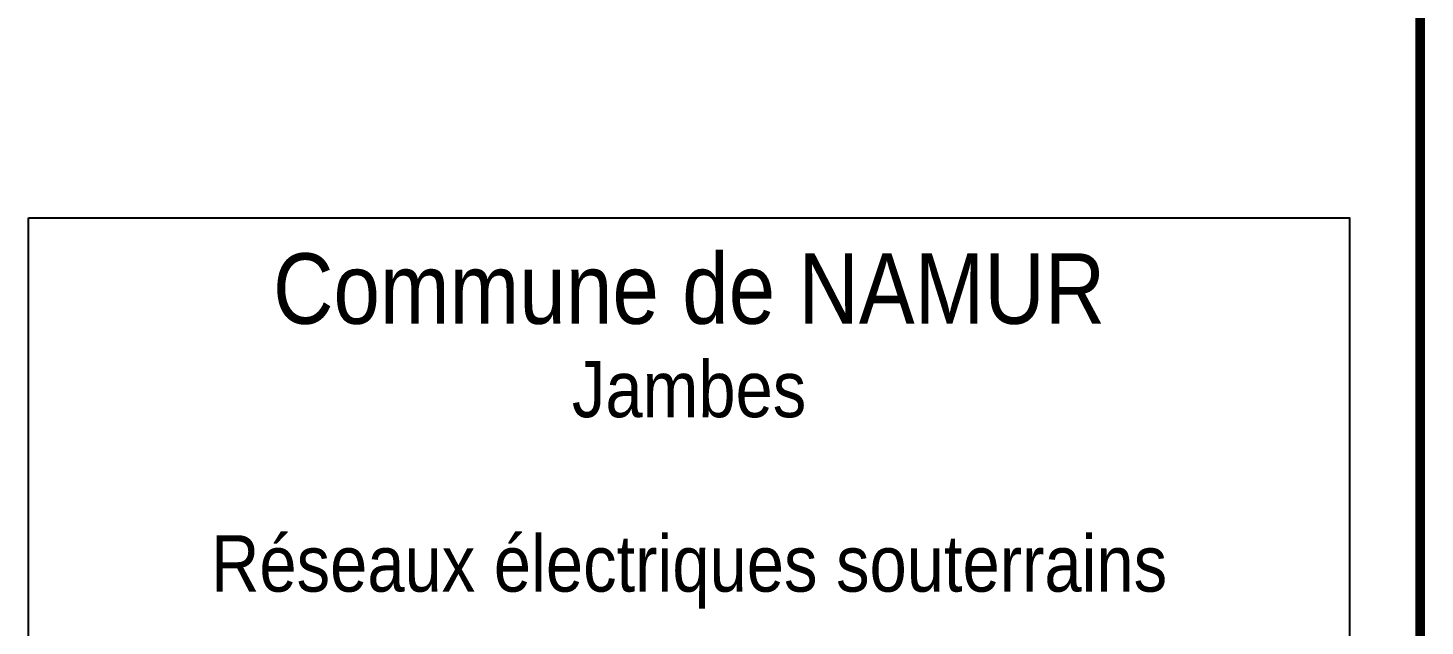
# Model space of a CAD drawing. Header units: millimetres. Extents: x 0 to 2491, y -759 to 72.
# Drawn here: x 2392.3 to 2491.5, y -697.2 to -654.7 of the extents above; entities that cross this region are included whole.
import ezdxf
from ezdxf.enums import TextEntityAlignment as Align

# ---------------------------------------------------------------- set-up
doc = ezdxf.new("R2010")
doc.units = ezdxf.units.MM
doc.layers.add('CARTOUCHE', color=7, linetype='CONTINUOUS')
doc.styles.add('CARTOUCHE', font='ARIAL.TTF', dxfattribs={"width": 0.85})
doc.styles.add('ROMANS', font='romans')

# ---------------------------------------------------------------- blocks, each defined once
blk = doc.blocks.new('ORES A0')
at = {"layer": 'CARTOUCHE', "const_width": 0.7}
blk.add_lwpolyline([(0, 0), (-2491.105016441292, 0), (-2491.105016441292, 829.9999999999999), (0, 829.9999999999999)], close=True, dxfattribs=at)
at = {"layer": 'CARTOUCHE'}
blk.add_lwpolyline([(-98.75, 90), (-5, 90), (-5, 40), (-98.75, 40)], close=True, dxfattribs=at)
at = {"layer": 'CARTOUCHE', "color": 7, "linetype": 'Continuous', "style": 'CARTOUCHE', "width": 0.85}
for tag, height, p in [('COM', 5, (-51.875, 82.49001234648642)), ('LOC', 4, (-51.875, 75.85918170832781)), ('RES', 4, (-51.875, 63.48252421174368))]:
    blk.add_attdef(tag, text='', height=height, dxfattribs=at).set_placement(p, align=Align.CENTER)
at = {"layer": 'CARTOUCHE', "color": 7, "linetype": 'Continuous', "style": 'ROMANS', "width": 0.5}
for tag, p in [('MD1', (-391.7375744413584, 75.50000000000011)), ('MD1-2', (-361.3594206996495, 75.50000000000011)), ('MD2', (-391.7375744413584, 69.50000000000011)), ('MD2-2', (-361.3594206996495, 69.50000000000011)), ('MD3', (-391.7375744413584, 63.50000000000011)), ('MD3-2', (-361.3594206996495, 63.50000000000011)), ('MD4', (-391.7375744413584, 57.50000000000011)), ('MD4-2', (-361.3594206996495, 57.50000000000011)), ('MD5', (-391.7375744413584, 51.50000000000011)), ('MD5-2', (-361.3594206996495, 51.50000000000011)), ('MD6', (-391.7375744413584, 45.50000000000011)), ('MD6-2', (-361.3594206996495, 45.50000000000011)), ('MD7', (-391.7375744413584, 39.50000000000011)), ('MD7-2', (-361.3594206996495, 39.50000000000011)), ('MD8', (-391.7375744413584, 33.50000000000011)), ('MD8-2', (-361.3594206996495, 33.50000000000011)), ('MD9', (-391.7375744413584, 27.50000000000011)), ('MD9-2', (-361.3594206996495, 27.50000000000011)), ('MD10', (-391.7375744413584, 21.50000000000011)), ('MD10-2', (-361.3594206996495, 21.50000000000011))]:
    blk.add_attdef(tag, p, '', height=3, dxfattribs=at)
for tag, p in [('MD1-3', (-232.6505097575136, 77.00000000000011)), ('MD2-3', (-232.6505097575136, 71.00000000000011)), ('MD3-3', (-232.6505097575136, 65.00000000000011)), ('MD4-3', (-232.6505097575136, 59.00000000000011)), ('MD5-3', (-232.6505097575136, 53.00000000000011)), ('MD6-3', (-232.6505097575136, 47.00000000000011)), ('MD7-3', (-232.6505097575136, 41.00000000000011)), ('MD8-3', (-232.6505097575136, 35.00000000000011)), ('MD9-3', (-232.6505097575136, 29.00000000000011)), ('MD10-3', (-232.6505097575136, 23.00000000000011))]:
    blk.add_attdef(tag, text='', height=3, dxfattribs=at).set_placement(p, align=Align.MIDDLE_CENTER)
at = {"layer": 'CARTOUCHE', "color": 7, "linetype": 'Continuous', "style": 'ROMANS'}
blk.add_attdef('OBJ1', text='', height=1.5, dxfattribs=at).set_placement((-51.875, 71.66325552200863), align=Align.CENTER)
for tag, p in [('ECH', (-56.25, 55.19999999999993)), ('DAT', (-56.25, 48.60000000000002)), ('DES', (-56.25, 42))]:
    blk.add_attdef(tag, p, '', height=3, dxfattribs=at)
at = {"layer": 'CARTOUCHE', "color": 7, "linetype": 'Continuous', "style": 'CARTOUCHE', "width": 0.8}
blk.add_attdef('NUM', text='', height=10, dxfattribs=at).set_placement((-51.875, 30), align=Align.MIDDLE)

msp = doc.modelspace()

# ---------------------------------------------------------------- block references
at = {"layer": 'CARTOUCHE'}
ref = msp.add_blockref('ORES A0', (2491.105016441292, -758.2370227738257), dxfattribs=at)
ref.add_attrib('COM', 'Commune de NAMUR', dxfattribs={"color": 7, "linetype": 'Continuous', "height": 5, "style": 'CARTOUCHE', "width": 0.85}).set_placement((2439.230016441292, -675.7470104273393), align=Align.CENTER)
ref.add_attrib('LOC', 'Jambes', dxfattribs={"color": 7, "linetype": 'Continuous', "height": 4, "style": 'CARTOUCHE', "width": 0.85}).set_placement((2439.230016441292, -682.3778410654979), align=Align.CENTER)
ref.add_attrib('RES', 'Réseaux électriques souterrains', dxfattribs={"color": 7, "linetype": 'Continuous', "height": 4, "style": 'CARTOUCHE', "width": 0.85}).set_placement((2439.230016441292, -694.7544985620821), align=Align.CENTER)

doc.saveas('drawing.dxf')
